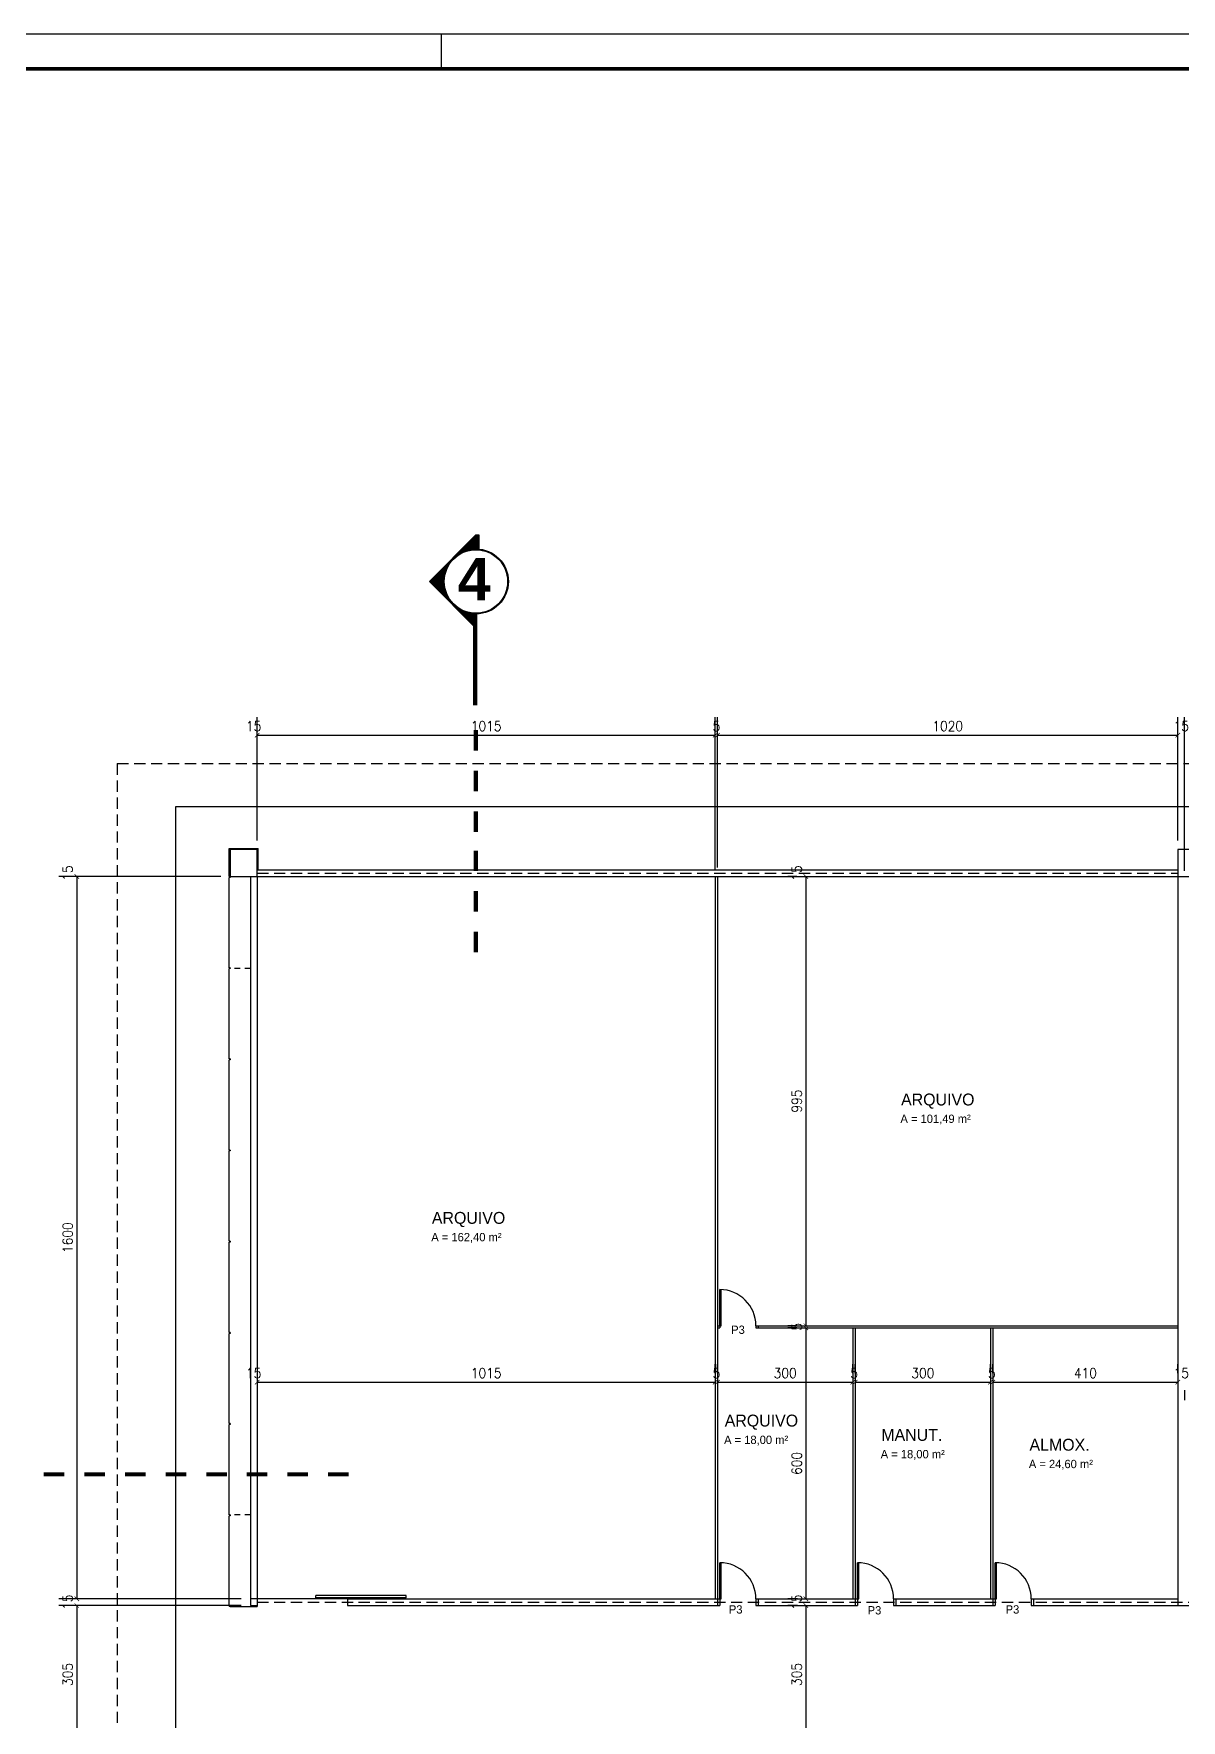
# Model space of a CAD drawing. Extents: x -81 to 244, y 231 to 317.
# Drawn here: x -5.94 to 19.48, y 279.68 to 317.04 of the extents above; entities that cross this region are included whole.
import ezdxf
from ezdxf.enums import TextEntityAlignment as Align

# ---------------------------------------------------------------- set-up
doc = ezdxf.new("R2010")
doc.units = 0
doc.header["$MEASUREMENT"] = 0
doc.header["$PDMODE"] = 3
doc.linetypes.add('HIDDEN', pattern=[0.375, 0.25, -0.125])
doc.linetypes.add('HIDDEN2', pattern=[0.1875, 0.125, -0.0625])
doc.layers.get('0').update_dxf_attribs({"linetype": 'CONTINUOUS'})
doc.layers.get('DEFPOINTS').update_dxf_attribs({"linetype": 'CONTINUOUS'})
for name, color, linetype in [('ADI', 9, 'CONTINUOUS'), ('CAR', 5, 'CONTINUOUS'), ('CORTE01', 2, 'CONTINUOUS'), ('CORTE03', 41, 'CONTINUOUS'), ('DIM', 1, 'CONTINUOUS'), ('ESQ', 10, 'CONTINUOUS'), ('EST', 6, 'CONTINUOUS'), ('NOT', 3, 'CONTINUOUS'), ('PAR', 4, 'CONTINUOUS'), ('PBX', 7, 'CONTINUOUS'), ('PISO2', 8, 'CONTINUOUS'), ('TEXTO01', 3, 'CONTINUOUS'), ('VIDRO', 250, 'CONTINUOUS')]:
    doc.layers.add(name, color=color, linetype=linetype)
doc.styles.add('ARQ', font='romans', dxfattribs={"width": 0.9})
doc.styles.add('SANSSERIFBOLD', font='sasb____.pfb')
doc.styles.add('STYLUS', font='stylu.ttf')
doc.dimstyles.get("Standard").update_dxf_attribs({"dimtxt": 0.5, "dimasz": 0.18, "dimexe": 0.18, "dimexo": 0.0625, "dimgap": 0.09, "dimtad": 0, "dimtoh": 1, "dimzin": 0, "dimdsep": 46, "dimtxsty": 'ARQ', "dimcen": 0.09, "dimadec": 0, "dimazin": 0, "dimtfac": 1, "dimtofl": 0, "dimtmove": 2, "dimatfit": 3, "dimfxl": 0, "dimtolj": 1, "dimarcsym": 0})

# ---------------------------------------------------------------- blocks, each defined once
blk = doc.blocks.new('_ARCHTICK')
at = {"color": 0, "linetype": 'ByBlock', "const_width": 0.15}
blk.add_lwpolyline([(-0.5, -0.5), (0.5, 0.5)], dxfattribs=at)
blk = doc.blocks.new('*D318')
at = {"layer": 'DEFPOINTS', "color": 0}
for p in [(19.405, 301.5), (19.405, 298.97), (9.205, 298.37)]:
    blk.add_point(p, dxfattribs=at)
at = {"layer": 'DIM', "color": 1, "lineweight": -2}
for p, q in [((19.405, 299.17), (19.405, 301.9)), ((9.205, 301.5), (19.405, 301.5))]:
    blk.add_line(p, q, dxfattribs=at)
at = {"layer": 'DIM', "color": 1, "lineweight": -2, "xscale": 0.1, "yscale": 0.1, "zscale": 0.1, "rotation": 180}
blk.add_blockref('_ARCHTICK', (9.205, 301.5), dxfattribs=at)
at = {"layer": 'DIM', "color": 1, "lineweight": -2, "xscale": 0.1, "yscale": 0.1, "zscale": 0.1}
blk.add_blockref('_ARCHTICK', (19.405, 301.5), dxfattribs=at)
at = {"layer": 'DIM', "color": 2, "insert": (14.305, 301.701), "char_height": 0.22, "attachment_point": 5, "style": 'ARQ'}
blk.add_mtext('\\A1;1020', dxfattribs=at)
blk = doc.blocks.new('*D319')
at = {"layer": 'DEFPOINTS', "color": 0}
for p in [(19.555, 301.5), (19.405, 298.97), (19.555, 298.296)]:
    blk.add_point(p, dxfattribs=at)
at = {"layer": 'DIM', "color": 1, "lineweight": -2}
blk.add_line((19.555, 298.496), (19.555, 301.9), dxfattribs=at)
at = {"layer": 'DIM', "color": 2, "insert": (19.48, 301.701), "char_height": 0.22, "attachment_point": 5, "style": 'ARQ'}
blk.add_mtext('\\A1;15', dxfattribs=at)
blk = doc.blocks.new('*D324')
at = {"layer": 'DEFPOINTS', "color": 0}
for p in [(-0.995, 298.52), (-4.991, 298.37), (-1.595, 298.37)]:
    blk.add_point(p, dxfattribs=at)
at = {"layer": 'DIM', "color": 1, "lineweight": -2}
blk.add_line((-1.795, 298.37), (-5.391, 298.37), dxfattribs=at)
at = {"layer": 'DIM', "color": 2, "insert": (-5.192, 298.445), "char_height": 0.22, "attachment_point": 5, "rotation": 90, "style": 'ARQ'}
blk.add_mtext('\\A1;15', dxfattribs=at)
blk = doc.blocks.new('*D325')
at = {"layer": 'DEFPOINTS', "color": 0}
for p in [(-1.595, 298.37), (-4.991, 282.37), (-1.145, 282.37)]:
    blk.add_point(p, dxfattribs=at)
at = {"layer": 'DIM', "color": 1, "lineweight": -2}
for p, q in [((-4.991, 298.37), (-4.991, 282.37)), ((-1.345, 282.37), (-5.391, 282.37))]:
    blk.add_line(p, q, dxfattribs=at)
at = {"layer": 'DIM', "color": 1, "lineweight": -2, "xscale": 0.1, "yscale": 0.1, "zscale": 0.1}
for p, rotation in [((-4.991, 298.37), 90), ((-4.991, 282.37), 270)]:
    blk.add_blockref('_ARCHTICK', p, dxfattribs=dict(at, rotation=rotation))
at = {"layer": 'DIM', "color": 2, "insert": (-5.192, 290.37), "char_height": 0.22, "attachment_point": 5, "rotation": 90, "style": 'ARQ'}
blk.add_mtext('\\A1;1600', dxfattribs=at)
blk = doc.blocks.new('*D326')
at = {"layer": 'DEFPOINTS', "color": 0}
for p in [(-4.991, 282.22), (-1.145, 282.37), (-1.145, 282.22)]:
    blk.add_point(p, dxfattribs=at)
at = {"layer": 'DIM', "color": 1, "lineweight": -2}
blk.add_line((-1.345, 282.22), (-5.391, 282.22), dxfattribs=at)
at = {"layer": 'DIM', "color": 2, "insert": (-5.192, 282.295), "char_height": 0.22, "attachment_point": 5, "rotation": 90, "style": 'ARQ'}
blk.add_mtext('\\A1;15', dxfattribs=at)
blk = doc.blocks.new('*D327')
at = {"layer": 'DEFPOINTS', "color": 0}
for p in [(-1.145, 282.22), (-4.991, 279.17), (-1.145, 279.17)]:
    blk.add_point(p, dxfattribs=at)
at = {"layer": 'DIM', "color": 1, "lineweight": -2}
for p, q in [((-4.991, 282.22), (-4.991, 279.17)), ((-1.345, 279.17), (-5.391, 279.17))]:
    blk.add_line(p, q, dxfattribs=at)
at = {"layer": 'DIM', "color": 1, "lineweight": -2, "xscale": 0.1, "yscale": 0.1, "zscale": 0.1}
for p, rotation in [((-4.991, 282.22), 90), ((-4.991, 279.17), 270)]:
    blk.add_blockref('_ARCHTICK', p, dxfattribs=dict(at, rotation=rotation))
at = {"layer": 'DIM', "color": 2, "insert": (-5.192, 280.695), "char_height": 0.22, "attachment_point": 5, "rotation": 90, "style": 'ARQ'}
blk.add_mtext('\\A1;305', dxfattribs=at)
blk = doc.blocks.new('*D1157')
at = {"layer": 'DEFPOINTS', "color": 0}
for p in [(-0.995, 301.5), (-0.995, 298.97), (-1.145, 298.37)]:
    blk.add_point(p, dxfattribs=at)
at = {"layer": 'DIM', "color": 1, "lineweight": -2}
blk.add_line((-0.995, 299.17), (-0.995, 301.9), dxfattribs=at)
at = {"layer": 'DIM', "color": 2, "insert": (-1.07, 301.701), "char_height": 0.22, "attachment_point": 5, "style": 'ARQ'}
blk.add_mtext('\\A1;15', dxfattribs=at)
blk = doc.blocks.new('*D1158')
at = {"layer": 'DEFPOINTS', "color": 0}
for p in [(9.155, 301.5), (-0.995, 298.97), (9.155, 298.332)]:
    blk.add_point(p, dxfattribs=at)
at = {"layer": 'DIM', "color": 1, "lineweight": -2}
for p, q in [((9.155, 298.532), (9.155, 301.9)), ((-0.995, 301.5), (9.155, 301.5))]:
    blk.add_line(p, q, dxfattribs=at)
at = {"layer": 'DIM', "color": 1, "lineweight": -2, "xscale": 0.1, "yscale": 0.1, "zscale": 0.1, "rotation": 180}
blk.add_blockref('_ARCHTICK', (-0.995, 301.5), dxfattribs=at)
at = {"layer": 'DIM', "color": 1, "lineweight": -2, "xscale": 0.1, "yscale": 0.1, "zscale": 0.1}
blk.add_blockref('_ARCHTICK', (9.155, 301.5), dxfattribs=at)
at = {"layer": 'DIM', "color": 2, "insert": (4.08, 301.701), "char_height": 0.22, "attachment_point": 5, "style": 'ARQ'}
blk.add_mtext('\\A1;1015', dxfattribs=at)
blk = doc.blocks.new('*D1159')
at = {"layer": 'DEFPOINTS', "color": 0}
for p in [(9.205, 301.5), (9.155, 298.332), (9.205, 298.37)]:
    blk.add_point(p, dxfattribs=at)
at = {"layer": 'DIM', "color": 1, "lineweight": -2}
blk.add_line((9.205, 298.57), (9.205, 301.9), dxfattribs=at)
at = {"layer": 'DIM', "color": 2, "insert": (9.18, 301.701), "char_height": 0.22, "attachment_point": 5, "style": 'ARQ'}
blk.add_mtext('\\A1;5', dxfattribs=at)
blk = doc.blocks.new('*D1160')
at = {"layer": 'DEFPOINTS', "color": 0}
for p in [(11.162, 298.52), (11.162, 298.37), (11.162, 298.37)]:
    blk.add_point(p, dxfattribs=at)
at = {"layer": 'DIM', "color": 1, "lineweight": -2}
blk.add_line((10.962, 298.37), (10.762, 298.37), dxfattribs=at)
at = {"layer": 'DIM', "color": 2, "insert": (10.961, 298.445), "char_height": 0.22, "attachment_point": 5, "rotation": 90, "style": 'ARQ'}
blk.add_mtext('\\A1;15', dxfattribs=at)
blk = doc.blocks.new('*D1161')
at = {"layer": 'DEFPOINTS', "color": 0}
for p in [(11.162, 298.37), (11.162, 288.42), (11.162, 288.42)]:
    blk.add_point(p, dxfattribs=at)
at = {"layer": 'DIM', "color": 1, "lineweight": -2}
for p, q in [((11.162, 298.37), (11.162, 288.42)), ((10.962, 288.42), (10.762, 288.42))]:
    blk.add_line(p, q, dxfattribs=at)
at = {"layer": 'DIM', "color": 1, "lineweight": -2, "xscale": 0.1, "yscale": 0.1, "zscale": 0.1}
for p, rotation in [((11.162, 298.37), 90), ((11.162, 288.42), 270)]:
    blk.add_blockref('_ARCHTICK', p, dxfattribs=dict(at, rotation=rotation))
at = {"layer": 'DIM', "color": 2, "insert": (10.961, 293.395), "char_height": 0.22, "attachment_point": 5, "rotation": 90, "style": 'ARQ'}
blk.add_mtext('\\A1;995', dxfattribs=at)
blk = doc.blocks.new('*D1162')
at = {"layer": 'DEFPOINTS', "color": 0}
for p in [(11.162, 288.42), (11.162, 288.37), (11.162, 288.37)]:
    blk.add_point(p, dxfattribs=at)
at = {"layer": 'DIM', "color": 1, "lineweight": -2}
blk.add_line((10.962, 288.37), (10.762, 288.37), dxfattribs=at)
at = {"layer": 'DIM', "color": 2, "insert": (10.961, 288.395), "char_height": 0.22, "attachment_point": 5, "rotation": 90, "style": 'ARQ'}
blk.add_mtext('\\A1;5', dxfattribs=at)
blk = doc.blocks.new('*D1163')
at = {"layer": 'DEFPOINTS', "color": 0}
for p in [(11.162, 288.37), (11.162, 282.37), (11.18, 282.37)]:
    blk.add_point(p, dxfattribs=at)
at = {"layer": 'DIM', "color": 1, "lineweight": -2}
for p, q in [((11.162, 288.37), (11.162, 282.37)), ((10.98, 282.37), (10.762, 282.37))]:
    blk.add_line(p, q, dxfattribs=at)
at = {"layer": 'DIM', "color": 1, "lineweight": -2, "xscale": 0.1, "yscale": 0.1, "zscale": 0.1}
for p, rotation in [((11.162, 288.37), 90), ((11.162, 282.37), 270)]:
    blk.add_blockref('_ARCHTICK', p, dxfattribs=dict(at, rotation=rotation))
at = {"layer": 'DIM', "color": 2, "insert": (10.961, 285.37), "char_height": 0.22, "attachment_point": 5, "rotation": 90, "style": 'ARQ'}
blk.add_mtext('\\A1;600', dxfattribs=at)
blk = doc.blocks.new('*D1164')
at = {"layer": 'DEFPOINTS', "color": 0}
for p in [(11.162, 282.22), (11.18, 282.37), (11.18, 282.22)]:
    blk.add_point(p, dxfattribs=at)
at = {"layer": 'DIM', "color": 1, "lineweight": -2}
blk.add_line((10.98, 282.22), (10.762, 282.22), dxfattribs=at)
at = {"layer": 'DIM', "color": 2, "insert": (10.961, 282.295), "char_height": 0.22, "attachment_point": 5, "rotation": 90, "style": 'ARQ'}
blk.add_mtext('\\A1;15', dxfattribs=at)
blk = doc.blocks.new('*D1165')
at = {"layer": 'DEFPOINTS', "color": 0}
for p in [(11.18, 282.22), (11.162, 279.17), (11.197, 279.17)]:
    blk.add_point(p, dxfattribs=at)
at = {"layer": 'DIM', "color": 1, "lineweight": -2}
for p, q in [((11.162, 282.22), (11.162, 279.17)), ((10.997, 279.17), (10.762, 279.17))]:
    blk.add_line(p, q, dxfattribs=at)
at = {"layer": 'DIM', "color": 1, "lineweight": -2, "xscale": 0.1, "yscale": 0.1, "zscale": 0.1}
for p, rotation in [((11.162, 282.22), 90), ((11.162, 279.17), 270)]:
    blk.add_blockref('_ARCHTICK', p, dxfattribs=dict(at, rotation=rotation))
at = {"layer": 'DIM', "color": 2, "insert": (10.961, 280.695), "char_height": 0.22, "attachment_point": 5, "rotation": 90, "style": 'ARQ'}
blk.add_mtext('\\A1;305', dxfattribs=at)
blk = doc.blocks.new('*D1185')
at = {"layer": 'DEFPOINTS', "color": 0}
for p in [(-1.145, 287.325), (-0.995, 287.325), (-0.995, 287.169)]:
    blk.add_point(p, dxfattribs=at)
at = {"layer": 'DIM', "color": 1, "lineweight": -2}
blk.add_line((-0.995, 287.125), (-0.995, 286.769), dxfattribs=at)
at = {"layer": 'DIM', "color": 2, "insert": (-1.07, 287.37), "char_height": 0.22, "attachment_point": 5, "style": 'ARQ'}
blk.add_mtext('\\A1;15', dxfattribs=at)
blk = doc.blocks.new('*D1186')
at = {"layer": 'DEFPOINTS', "color": 0}
for p in [(-0.995, 287.325), (9.155, 287.169), (9.155, 287.169)]:
    blk.add_point(p, dxfattribs=at)
at = {"layer": 'DIM', "color": 1, "lineweight": -2}
for p, q in [((9.155, 287.369), (9.155, 287.569)), ((-0.995, 287.169), (9.155, 287.169))]:
    blk.add_line(p, q, dxfattribs=at)
at = {"layer": 'DIM', "color": 1, "lineweight": -2, "xscale": 0.1, "yscale": 0.1, "zscale": 0.1, "rotation": 180}
blk.add_blockref('_ARCHTICK', (-0.995, 287.169), dxfattribs=at)
at = {"layer": 'DIM', "color": 1, "lineweight": -2, "xscale": 0.1, "yscale": 0.1, "zscale": 0.1}
blk.add_blockref('_ARCHTICK', (9.155, 287.169), dxfattribs=at)
at = {"layer": 'DIM', "color": 2, "insert": (4.08, 287.37), "char_height": 0.22, "attachment_point": 5, "style": 'ARQ'}
blk.add_mtext('\\A1;1015', dxfattribs=at)
blk = doc.blocks.new('*D1187')
at = {"layer": 'DEFPOINTS', "color": 0}
for p in [(9.155, 287.169), (9.205, 287.169), (9.205, 287.169)]:
    blk.add_point(p, dxfattribs=at)
at = {"layer": 'DIM', "color": 1, "lineweight": -2}
blk.add_line((9.205, 287.369), (9.205, 287.569), dxfattribs=at)
at = {"layer": 'DIM', "color": 2, "insert": (9.18, 287.37), "char_height": 0.22, "attachment_point": 5, "style": 'ARQ'}
blk.add_mtext('\\A1;5', dxfattribs=at)
blk = doc.blocks.new('*D1188')
at = {"layer": 'DEFPOINTS', "color": 0}
for p in [(9.205, 287.169), (12.205, 287.169), (12.205, 287.169)]:
    blk.add_point(p, dxfattribs=at)
at = {"layer": 'DIM', "color": 1, "lineweight": -2}
for p, q in [((12.205, 287.369), (12.205, 287.569)), ((9.205, 287.169), (12.205, 287.169))]:
    blk.add_line(p, q, dxfattribs=at)
at = {"layer": 'DIM', "color": 1, "lineweight": -2, "xscale": 0.1, "yscale": 0.1, "zscale": 0.1, "rotation": 180}
blk.add_blockref('_ARCHTICK', (9.205, 287.169), dxfattribs=at)
at = {"layer": 'DIM', "color": 1, "lineweight": -2, "xscale": 0.1, "yscale": 0.1, "zscale": 0.1}
blk.add_blockref('_ARCHTICK', (12.205, 287.169), dxfattribs=at)
at = {"layer": 'DIM', "color": 2, "insert": (10.705, 287.37), "char_height": 0.22, "attachment_point": 5, "style": 'ARQ'}
blk.add_mtext('\\A1;300', dxfattribs=at)
blk = doc.blocks.new('*D1189')
at = {"layer": 'DEFPOINTS', "color": 0}
for p in [(12.205, 287.169), (12.255, 287.169), (12.255, 287.169)]:
    blk.add_point(p, dxfattribs=at)
at = {"layer": 'DIM', "color": 1, "lineweight": -2}
blk.add_line((12.255, 287.369), (12.255, 287.569), dxfattribs=at)
at = {"layer": 'DIM', "color": 2, "insert": (12.23, 287.37), "char_height": 0.22, "attachment_point": 5, "style": 'ARQ'}
blk.add_mtext('\\A1;5', dxfattribs=at)
blk = doc.blocks.new('*D1190')
at = {"layer": 'DEFPOINTS', "color": 0}
for p in [(12.255, 287.169), (15.255, 287.169), (15.255, 287.169)]:
    blk.add_point(p, dxfattribs=at)
at = {"layer": 'DIM', "color": 1, "lineweight": -2}
for p, q in [((15.255, 287.369), (15.255, 287.569)), ((12.255, 287.169), (15.255, 287.169))]:
    blk.add_line(p, q, dxfattribs=at)
at = {"layer": 'DIM', "color": 1, "lineweight": -2, "xscale": 0.1, "yscale": 0.1, "zscale": 0.1, "rotation": 180}
blk.add_blockref('_ARCHTICK', (12.255, 287.169), dxfattribs=at)
at = {"layer": 'DIM', "color": 1, "lineweight": -2, "xscale": 0.1, "yscale": 0.1, "zscale": 0.1}
blk.add_blockref('_ARCHTICK', (15.255, 287.169), dxfattribs=at)
at = {"layer": 'DIM', "color": 2, "insert": (13.755, 287.37), "char_height": 0.22, "attachment_point": 5, "style": 'ARQ'}
blk.add_mtext('\\A1;300', dxfattribs=at)
blk = doc.blocks.new('*D1191')
at = {"layer": 'DEFPOINTS', "color": 0}
for p in [(15.255, 287.169), (15.305, 287.169), (15.305, 287.169)]:
    blk.add_point(p, dxfattribs=at)
at = {"layer": 'DIM', "color": 1, "lineweight": -2}
blk.add_line((15.305, 287.369), (15.305, 287.569), dxfattribs=at)
at = {"layer": 'DIM', "color": 2, "insert": (15.28, 287.37), "char_height": 0.22, "attachment_point": 5, "style": 'ARQ'}
blk.add_mtext('\\A1;5', dxfattribs=at)
blk = doc.blocks.new('*D1192')
at = {"layer": 'DEFPOINTS', "color": 0}
for p in [(15.305, 287.169), (19.405, 287.169), (19.405, 287.169)]:
    blk.add_point(p, dxfattribs=at)
at = {"layer": 'DIM', "color": 1, "lineweight": -2}
for p, q in [((19.405, 287.369), (19.405, 287.569)), ((15.305, 287.169), (19.405, 287.169))]:
    blk.add_line(p, q, dxfattribs=at)
at = {"layer": 'DIM', "color": 1, "lineweight": -2, "xscale": 0.1, "yscale": 0.1, "zscale": 0.1, "rotation": 180}
blk.add_blockref('_ARCHTICK', (15.305, 287.169), dxfattribs=at)
at = {"layer": 'DIM', "color": 1, "lineweight": -2, "xscale": 0.1, "yscale": 0.1, "zscale": 0.1}
blk.add_blockref('_ARCHTICK', (19.405, 287.169), dxfattribs=at)
at = {"layer": 'DIM', "color": 2, "insert": (17.355, 287.37), "char_height": 0.22, "attachment_point": 5, "style": 'ARQ'}
blk.add_mtext('\\A1;410', dxfattribs=at)
blk = doc.blocks.new('*D1193')
at = {"layer": 'DEFPOINTS', "color": 0}
for p in [(19.405, 287.169), (19.555, 287.194), (19.555, 287.169)]:
    blk.add_point(p, dxfattribs=at)
at = {"layer": 'DIM', "color": 1, "lineweight": -2}
blk.add_line((19.555, 286.994), (19.555, 286.769), dxfattribs=at)
at = {"layer": 'DIM', "color": 2, "insert": (19.48, 287.37), "char_height": 0.22, "attachment_point": 5, "style": 'ARQ'}
blk.add_mtext('\\A1;15', dxfattribs=at)

msp = doc.modelspace()

# ---------------------------------------------------------------- linework, layer by layer
at = {"layer": 'ADI', "color": 5}
msp.add_line((-30.735, 317.038), (88.724, 317.038), dxfattribs=at)
at = {"layer": 'CAR', "color": 2}
msp.add_line((3.092, 316.259), (3.092, 317.038), dxfattribs=at)
at = {"layer": 'CORTE01'}
for p, q in [((3.854, 305.936), (2.823, 304.905)), ((3.854, 305.923), (2.835, 304.905)), ((3.53, 305.599), (3.53, 305.548)), ((3.539, 305.608), (3.539, 305.552)), ((3.548, 305.617), (3.548, 305.557)), ((3.557, 305.626), (3.557, 305.561)), ((3.566, 305.635), (3.566, 305.565)), ((3.575, 305.644), (3.575, 305.569)), ((3.584, 305.653), (3.584, 305.572)), ((3.593, 305.662), (3.593, 305.576)), ((3.602, 305.671), (3.602, 305.579)), ((3.611, 305.68), (3.611, 305.583)), ((3.62, 305.689), (3.62, 305.586)), ((3.629, 305.698), (3.629, 305.589)), ((3.638, 305.707), (3.638, 305.592)), ((3.647, 305.716), (3.647, 305.594)), ((3.656, 305.725), (3.656, 305.597)), ((3.665, 305.734), (3.665, 305.599)), ((3.674, 305.743), (3.674, 305.602)), ((3.683, 305.752), (3.683, 305.604)), ((3.692, 305.761), (3.692, 305.606)), ((3.701, 305.77), (3.701, 305.608)), ((3.71, 305.779), (3.71, 305.61)), ((3.719, 305.788), (3.719, 305.612)), ((3.728, 305.797), (3.728, 305.614)), ((3.737, 305.806), (3.737, 305.615)), ((3.746, 305.815), (3.746, 305.617)), ((3.755, 305.824), (3.755, 305.618)), ((3.764, 305.833), (3.764, 305.619)), ((3.773, 305.842), (3.773, 305.62)), ((3.782, 305.851), (3.782, 305.621)), ((3.791, 305.86), (3.791, 305.622)), ((3.8, 305.869), (3.8, 305.623)), ((3.809, 305.878), (3.809, 305.623)), ((3.818, 305.887), (3.818, 305.624)), ((3.827, 305.896), (3.827, 305.624)), ((3.836, 305.905), (3.836, 305.624)), ((3.845, 305.914), (3.845, 305.625)), ((3.854, 305.936), (3.854, 305.607)), ((3.863, 305.936), (3.863, 305.607)), ((3.872, 305.936), (3.872, 305.606)), ((3.881, 305.936), (3.881, 305.606)), ((3.89, 305.936), (3.89, 305.606)), ((3.899, 305.936), (3.899, 305.605)), ((3.908, 305.936), (3.908, 305.605)), ((3.917, 305.936), (3.917, 305.604)), ((3.152, 305.221), (3.152, 305.065)), ((3.161, 305.23), (3.161, 305.1)), ((3.17, 305.239), (3.17, 305.13)), ((3.179, 305.248), (3.179, 305.155)), ((3.188, 305.257), (3.188, 305.178)), ((3.197, 305.266), (3.197, 305.199)), ((3.206, 305.275), (3.206, 305.219)), ((3.215, 305.284), (3.215, 305.237)), ((3.224, 305.293), (3.224, 305.253)), ((3.233, 305.302), (3.233, 305.269)), ((3.242, 305.311), (3.242, 305.284)), ((3.251, 305.32), (3.251, 305.298)), ((3.26, 305.329), (3.26, 305.312)), ((3.269, 305.338), (3.269, 305.325)), ((3.278, 305.347), (3.278, 305.337)), ((3.287, 305.356), (3.287, 305.349)), ((3.296, 305.365), (3.296, 305.36)), ((3.305, 305.374), (3.305, 305.371)), ((3.314, 305.383), (3.314, 305.381)), ((3.323, 305.392), (3.323, 305.391)), ((3.332, 305.401), (3.332, 305.401)), ((3.341, 305.41), (3.341, 305.41)), ((3.35, 305.419), (3.35, 305.419)), ((3.359, 305.428), (3.359, 305.428)), ((3.368, 305.437), (3.368, 305.436)), ((3.377, 305.446), (3.377, 305.444)), ((3.386, 305.455), (3.386, 305.452)), ((3.395, 305.464), (3.395, 305.46)), ((3.404, 305.473), (3.404, 305.467)), ((3.413, 305.482), (3.413, 305.474)), ((3.422, 305.491), (3.422, 305.481)), ((3.431, 305.5), (3.431, 305.487)), ((3.44, 305.509), (3.44, 305.494)), ((3.449, 305.518), (3.449, 305.5)), ((3.458, 305.527), (3.458, 305.506)), ((3.467, 305.536), (3.467, 305.512)), ((3.476, 305.545), (3.476, 305.518)), ((3.485, 305.554), (3.485, 305.523)), ((3.494, 305.563), (3.494, 305.528)), ((3.503, 305.572), (3.503, 305.533)), ((3.512, 305.581), (3.512, 305.538)), ((3.521, 305.59), (3.521, 305.543)), ((3.853, 303.874), (2.823, 304.905)), ((3.853, 303.886), (2.835, 304.905)), ((2.836, 304.906), (2.836, 304.904)), ((2.845, 304.915), (2.845, 304.895)), ((2.854, 304.924), (2.854, 304.886)), ((2.863, 304.933), (2.863, 304.877)), ((2.872, 304.942), (2.872, 304.868)), ((2.881, 304.951), (2.881, 304.859)), ((2.89, 304.96), (2.89, 304.85)), ((2.899, 304.969), (2.899, 304.841)), ((2.908, 304.978), (2.908, 304.832)), ((2.917, 304.987), (2.917, 304.823)), ((2.926, 304.996), (2.926, 304.814)), ((2.935, 305.005), (2.935, 304.805)), ((2.944, 305.014), (2.944, 304.796)), ((2.953, 305.023), (2.953, 304.787)), ((2.962, 305.032), (2.962, 304.778)), ((2.972, 305.041), (2.971, 304.769)), ((2.981, 305.05), (2.98, 304.76)), ((2.99, 305.059), (2.989, 304.751)), ((2.999, 305.068), (2.998, 304.742)), ((3.008, 305.077), (3.007, 304.733)), ((3.017, 305.086), (3.016, 304.724)), ((3.026, 305.095), (3.025, 304.715)), ((3.035, 305.104), (3.034, 304.706)), ((3.044, 305.113), (3.043, 304.697)), ((3.053, 305.122), (3.052, 304.688)), ((3.062, 305.131), (3.061, 304.679)), ((3.071, 305.14), (3.07, 304.67)), ((3.08, 305.149), (3.079, 304.661)), ((3.089, 305.158), (3.088, 304.652)), ((3.098, 305.167), (3.097, 304.643)), ((3.107, 305.176), (3.106, 304.634)), ((3.116, 305.185), (3.115, 304.625)), ((3.125, 305.194), (3.124, 304.616)), ((3.134, 305.203), (3.133, 304.607)), ((3.143, 305.212), (3.142, 305.018)), ((3.142, 304.791), (3.142, 304.598)), ((3.151, 304.745), (3.151, 304.589)), ((3.16, 304.71), (3.16, 304.58)), ((3.169, 304.68), (3.169, 304.571)), ((3.178, 304.654), (3.178, 304.562)), ((3.187, 304.631), (3.187, 304.553)), ((3.196, 304.61), (3.196, 304.544)), ((3.205, 304.591), (3.205, 304.535)), ((3.214, 304.573), (3.214, 304.526)), ((3.223, 304.556), (3.223, 304.517)), ((3.232, 304.541), (3.232, 304.508)), ((3.241, 304.526), (3.241, 304.499)), ((3.25, 304.511), (3.25, 304.49)), ((3.259, 304.498), (3.259, 304.481)), ((3.268, 304.485), (3.268, 304.472)), ((3.277, 304.473), (3.277, 304.463)), ((3.286, 304.461), (3.286, 304.454)), ((3.295, 304.45), (3.295, 304.445)), ((3.304, 304.439), (3.304, 304.436)), ((3.313, 304.429), (3.313, 304.427)), ((3.322, 304.419), (3.322, 304.418)), ((3.331, 304.409), (3.331, 304.409)), ((3.34, 304.4), (3.34, 304.4)), ((3.349, 304.391), (3.349, 304.391)), ((3.358, 304.382), (3.358, 304.382)), ((3.367, 304.374), (3.367, 304.373)), ((3.376, 304.365), (3.376, 304.364)), ((3.385, 304.358), (3.385, 304.355)), ((3.394, 304.35), (3.394, 304.346)), ((3.403, 304.343), (3.403, 304.337)), ((3.412, 304.336), (3.412, 304.328)), ((3.421, 304.329), (3.421, 304.319)), ((3.43, 304.322), (3.43, 304.31)), ((3.439, 304.316), (3.439, 304.301)), ((3.448, 304.31), (3.448, 304.292)), ((3.457, 304.303), (3.457, 304.283)), ((3.466, 304.298), (3.466, 304.274)), ((3.475, 304.292), (3.475, 304.265)), ((3.484, 304.287), (3.484, 304.256)), ((3.493, 304.281), (3.493, 304.247)), ((3.502, 304.276), (3.502, 304.238)), ((3.511, 304.271), (3.511, 304.229)), ((3.52, 304.266), (3.52, 304.22)), ((3.529, 304.262), (3.529, 304.211)), ((3.538, 304.257), (3.538, 304.202)), ((3.547, 304.253), (3.547, 304.193)), ((3.556, 304.249), (3.556, 304.184)), ((3.565, 304.245), (3.565, 304.175)), ((3.574, 304.241), (3.574, 304.166)), ((3.583, 304.237), (3.583, 304.157)), ((3.592, 304.234), (3.592, 304.148)), ((3.601, 304.23), (3.601, 304.139)), ((3.61, 304.227), (3.61, 304.13)), ((3.619, 304.224), (3.619, 304.121)), ((3.628, 304.221), (3.628, 304.112)), ((3.637, 304.218), (3.637, 304.103)), ((3.646, 304.215), (3.646, 304.094)), ((3.655, 304.213), (3.655, 304.085)), ((3.664, 304.21), (3.664, 304.076)), ((3.673, 304.208), (3.673, 304.067)), ((3.682, 304.205), (3.682, 304.057)), ((3.691, 304.203), (3.691, 304.048)), ((3.7, 304.201), (3.7, 304.039)), ((3.709, 304.199), (3.709, 304.03)), ((3.718, 304.197), (3.718, 304.021)), ((3.727, 304.196), (3.727, 304.012)), ((3.736, 304.194), (3.736, 304.003)), ((3.745, 304.193), (3.745, 303.994)), ((3.754, 304.192), (3.754, 303.985)), ((3.763, 304.19), (3.763, 303.976)), ((3.772, 304.189), (3.772, 303.967)), ((3.781, 304.188), (3.781, 303.958)), ((3.79, 304.187), (3.79, 303.949)), ((3.799, 304.203), (3.8, 302.164)), ((3.799, 304.187), (3.799, 303.94)), ((3.808, 304.203), (3.809, 302.164)), ((3.808, 304.186), (3.808, 303.931)), ((3.817, 304.203), (3.818, 302.164)), ((3.817, 304.186), (3.817, 303.922)), ((3.826, 304.203), (3.827, 302.164)), ((3.826, 304.185), (3.826, 303.913)), ((3.835, 304.204), (3.836, 302.164)), ((3.835, 304.185), (3.835, 303.904)), ((3.844, 304.204), (3.845, 302.164)), ((3.844, 304.185), (3.844, 303.895)), ((3.853, 304.205), (3.854, 302.164)), ((3.853, 304.185), (3.853, 303.874)), ((3.862, 304.206), (3.863, 302.164)), ((3.825, 301.158), (3.825, 301.608)), ((3.834, 301.158), (3.834, 301.608)), ((3.843, 301.158), (3.843, 301.608)), ((3.852, 301.158), (3.852, 301.608)), ((3.861, 301.158), (3.861, 301.608)), ((3.87, 301.158), (3.87, 301.608)), ((3.879, 301.158), (3.879, 301.608)), ((3.888, 301.158), (3.888, 301.608)), ((3.825, 300.258), (3.825, 300.708)), ((3.834, 300.258), (3.834, 300.708)), ((3.843, 300.258), (3.843, 300.708)), ((3.852, 300.258), (3.852, 300.708)), ((3.861, 300.258), (3.861, 300.708)), ((3.87, 300.258), (3.87, 300.708)), ((3.879, 300.258), (3.879, 300.708)), ((3.888, 300.258), (3.888, 300.708)), ((3.824, 299.358), (3.825, 299.808)), ((3.833, 299.358), (3.834, 299.808)), ((3.842, 299.358), (3.843, 299.808)), ((3.851, 299.358), (3.852, 299.808)), ((3.86, 299.358), (3.861, 299.808)), ((3.869, 299.358), (3.87, 299.808)), ((3.878, 299.358), (3.879, 299.808)), ((3.887, 299.358), (3.888, 299.808)), ((3.825, 298.492), (3.825, 298.942)), ((3.834, 298.492), (3.834, 298.942)), ((3.843, 298.492), (3.843, 298.942)), ((3.852, 298.492), (3.852, 298.942)), ((3.861, 298.492), (3.861, 298.942)), ((3.87, 298.492), (3.87, 298.942)), ((3.879, 298.492), (3.879, 298.942)), ((3.888, 298.492), (3.888, 298.942)), ((3.825, 297.592), (3.825, 298.042)), ((3.834, 297.592), (3.834, 298.042)), ((3.843, 297.592), (3.843, 298.042)), ((3.852, 297.592), (3.852, 298.042)), ((3.861, 297.592), (3.861, 298.042)), ((3.87, 297.592), (3.87, 298.042)), ((3.879, 297.592), (3.879, 298.042)), ((3.888, 297.592), (3.888, 298.042)), ((3.824, 296.692), (3.825, 297.142)), ((3.833, 296.692), (3.834, 297.142)), ((3.842, 296.692), (3.843, 297.142)), ((3.851, 296.692), (3.852, 297.142)), ((3.86, 296.692), (3.861, 297.142)), ((3.869, 296.692), (3.87, 297.142)), ((3.878, 296.692), (3.879, 297.142)), ((3.887, 296.692), (3.888, 297.142)), ((-5.719, 285.163), (-5.269, 285.163)), ((-5.719, 285.154), (-5.269, 285.154)), ((-5.719, 285.145), (-5.269, 285.145)), ((-5.719, 285.136), (-5.269, 285.136)), ((-5.719, 285.127), (-5.269, 285.127)), ((-5.719, 285.118), (-5.269, 285.118)), ((-5.719, 285.109), (-5.269, 285.109)), ((-5.719, 285.1), (-5.269, 285.1)), ((-4.819, 285.162), (-4.369, 285.162)), ((-4.819, 285.153), (-4.369, 285.153)), ((-4.819, 285.144), (-4.369, 285.144)), ((-4.819, 285.135), (-4.369, 285.135)), ((-4.819, 285.126), (-4.369, 285.126)), ((-4.819, 285.117), (-4.369, 285.117)), ((-4.819, 285.108), (-4.369, 285.108)), ((-4.819, 285.099), (-4.369, 285.099)), ((-3.919, 285.162), (-3.469, 285.162)), ((-3.919, 285.153), (-3.469, 285.153)), ((-3.919, 285.144), (-3.469, 285.144)), ((-3.919, 285.135), (-3.469, 285.135)), ((-3.919, 285.126), (-3.469, 285.126)), ((-3.919, 285.117), (-3.469, 285.117)), ((-3.919, 285.108), (-3.469, 285.108)), ((-3.919, 285.099), (-3.469, 285.099)), ((-3.019, 285.162), (-2.569, 285.162)), ((-3.019, 285.153), (-2.569, 285.153)), ((-3.019, 285.144), (-2.569, 285.144)), ((-3.019, 285.135), (-2.569, 285.135)), ((-3.019, 285.126), (-2.569, 285.126)), ((-3.019, 285.117), (-2.569, 285.117)), ((-3.019, 285.108), (-2.569, 285.108)), ((-3.019, 285.099), (-2.569, 285.099)), ((-2.119, 285.162), (-1.669, 285.161)), ((-2.119, 285.153), (-1.669, 285.152)), ((-2.119, 285.144), (-1.669, 285.143)), ((-2.119, 285.135), (-1.669, 285.134)), ((-2.119, 285.126), (-1.669, 285.125)), ((-2.119, 285.117), (-1.669, 285.116)), ((-2.119, 285.108), (-1.669, 285.107)), ((-2.119, 285.099), (-1.669, 285.098)), ((-1.219, 285.161), (-0.769, 285.161)), ((-1.219, 285.152), (-0.769, 285.152)), ((-1.219, 285.143), (-0.769, 285.143)), ((-1.219, 285.134), (-0.769, 285.134)), ((-1.219, 285.125), (-0.769, 285.125)), ((-1.219, 285.116), (-0.769, 285.116)), ((-1.219, 285.107), (-0.769, 285.107)), ((-1.219, 285.098), (-0.769, 285.098)), ((-0.319, 285.161), (0.131, 285.161)), ((-0.319, 285.152), (0.131, 285.152)), ((-0.319, 285.143), (0.131, 285.143)), ((-0.319, 285.134), (0.131, 285.134)), ((-0.319, 285.125), (0.131, 285.125)), ((-0.319, 285.116), (0.131, 285.116)), ((-0.319, 285.107), (0.131, 285.107)), ((-0.319, 285.098), (0.131, 285.098)), ((0.581, 285.161), (1.031, 285.161)), ((0.581, 285.152), (1.031, 285.152)), ((0.581, 285.143), (1.031, 285.143)), ((0.581, 285.134), (1.031, 285.134)), ((0.581, 285.125), (1.031, 285.125)), ((0.581, 285.116), (1.031, 285.116)), ((0.581, 285.107), (1.031, 285.107)), ((0.581, 285.098), (1.031, 285.098))]:
    msp.add_line(p, q, dxfattribs=at)
for radius in [0.72, 0.711, 0.702]:
    msp.add_circle((3.853, 304.905), radius, dxfattribs=at)
at = {"layer": 'CORTE03'}
msp.add_line((3.854, 305.936), (3.917, 305.936), dxfattribs=at)
at = {"layer": 'DIM'}
for p, q in [((-1.615, 298.99), (-0.975, 298.99)), ((-1.615, 298.37), (-1.615, 298.99)), ((-0.975, 298.52), (-0.975, 298.99)), ((-1.595, 298.37), (-1.615, 298.37)), ((-1.595, 298.35), (-1.615, 298.35)), ((-1.615, 296.35), (-1.615, 298.35)), ((-1.595, 298.37), (-1.595, 298.35)), ((-1.595, 296.35), (-1.615, 296.35)), ((-1.615, 294.33), (-1.615, 296.33)), ((-1.595, 296.33), (-1.615, 296.33)), ((-1.595, 296.35), (-1.595, 296.33)), ((-1.595, 294.33), (-1.615, 294.33)), ((-1.595, 294.31), (-1.615, 294.31)), ((-1.615, 292.31), (-1.615, 294.31)), ((-1.595, 294.33), (-1.595, 294.31)), ((-1.595, 292.31), (-1.615, 292.31)), ((-1.595, 292.29), (-1.615, 292.29)), ((-1.615, 290.29), (-1.615, 292.29)), ((-1.595, 292.31), (-1.595, 292.29)), ((-1.595, 290.29), (-1.615, 290.29)), ((-1.595, 290.29), (-1.595, 290.27)), ((-1.595, 290.27), (-1.615, 290.27)), ((-1.615, 288.27), (-1.615, 290.27)), ((-1.595, 288.27), (-1.615, 288.27)), ((-1.595, 288.25), (-1.615, 288.25)), ((-1.615, 286.25), (-1.615, 288.25)), ((-1.595, 288.27), (-1.595, 288.25)), ((-1.595, 286.25), (-1.615, 286.25)), ((-1.595, 286.23), (-1.615, 286.23)), ((-1.615, 284.23), (-1.615, 286.23)), ((-1.595, 286.25), (-1.595, 286.23)), ((-1.595, 284.23), (-1.615, 284.23)), ((-1.615, 282.21), (-1.615, 284.21)), ((-1.595, 284.21), (-1.615, 284.21)), ((-1.595, 284.23), (-1.595, 284.21)), ((-1.615, 282.21), (-1.595, 282.21)), ((-1.595, 282.21), (-1.595, 282.2)), ((-1.595, 282.2), (-0.995, 282.2)), ((1.005, 282.37), (-1.145, 282.37)), ((-0.995, 282.22), (-0.995, 282.2))]:
    msp.add_line(p, q, dxfattribs=at)
at = {"layer": 'DIM', "linetype": 'HIDDEN2'}
for p, q in [((-1.145, 296.33), (-1.595, 296.33)), ((-1.145, 284.23), (-1.595, 284.23))]:
    msp.add_line(p, q, dxfattribs=at)
at = {"layer": 'ESQ'}
for p, q in [((9.255, 288.42), (9.255, 289.22)), ((9.285, 288.42), (9.285, 289.22)), ((9.205, 288.42), (9.255, 288.42)), ((9.255, 288.42), (9.255, 288.37)), ((9.255, 288.42), (9.285, 288.42)), ((10.055, 288.42), (10.055, 288.37)), ((10.055, 288.42), (10.105, 288.42)), ((9.205, 288.37), (9.255, 288.37)), ((10.055, 288.37), (10.105, 288.37)), ((9.255, 282.37), (9.255, 283.17)), ((9.285, 282.37), (9.285, 283.17)), ((12.305, 282.37), (12.305, 283.17)), ((12.335, 282.37), (12.335, 283.17)), ((15.355, 282.37), (15.355, 283.17)), ((15.385, 282.37), (15.385, 283.17)), ((2.307, 282.44), (0.307, 282.44)), ((0.307, 282.39), (0.307, 282.44)), ((2.307, 282.39), (2.307, 282.44)), ((2.307, 282.39), (0.307, 282.39)), ((9.205, 282.37), (9.255, 282.37)), ((9.205, 282.22), (9.255, 282.22)), ((9.255, 282.37), (9.255, 282.22)), ((9.255, 282.37), (9.285, 282.37)), ((10.055, 282.37), (10.055, 282.22)), ((10.055, 282.37), (10.105, 282.37)), ((10.055, 282.22), (10.105, 282.22)), ((12.255, 282.37), (12.305, 282.37)), ((12.255, 282.22), (12.305, 282.22)), ((12.305, 282.37), (12.305, 282.22)), ((12.305, 282.37), (12.335, 282.37)), ((13.105, 282.37), (13.105, 282.22)), ((13.105, 282.37), (13.155, 282.37)), ((13.105, 282.22), (13.155, 282.22)), ((15.305, 282.37), (15.355, 282.37)), ((15.305, 282.22), (15.355, 282.22)), ((15.355, 282.37), (15.355, 282.22)), ((15.355, 282.37), (15.385, 282.37)), ((16.155, 282.37), (16.155, 282.22)), ((16.155, 282.37), (16.205, 282.37)), ((16.155, 282.22), (16.205, 282.22))]:
    msp.add_line(p, q, dxfattribs=at)
for centre in [(9.255, 288.42), (9.255, 282.37), (12.305, 282.37), (15.355, 282.37)]:
    msp.add_arc(centre, 0.8, 0, 90, dxfattribs=at)
at = {"layer": 'EST', "color": 6, "linetype": 'Continuous'}
msp.add_line((19.405, 298.37), (20.005, 298.37), dxfattribs=at)
msp.add_lwpolyline([(-1.595, 298.37), (-0.995, 298.37), (-0.995, 298.97), (-1.595, 298.97)], close=True, dxfattribs=at)
msp.add_lwpolyline([(20.005, 298.37), (20.005, 298.97), (19.405, 298.97), (19.405, 298.37)], dxfattribs=at)
at = {"layer": 'PAR'}
for p, q in [((-0.995, 298.52), (19.405, 298.52)), ((-1.145, 298.37), (-1.145, 282.22)), ((-0.995, 298.37), (-0.995, 282.22)), ((-0.995, 298.37), (19.405, 298.37)), ((19.405, 298.37), (19.405, 282.22)), ((-1.145, 282.22), (-0.995, 282.22)), ((1.005, 282.37), (9.205, 282.37)), ((1.005, 282.37), (1.005, 282.22)), ((1.005, 282.22), (9.205, 282.22)), ((9.205, 282.37), (9.205, 282.22)), ((10.105, 282.37), (10.105, 282.22)), ((10.105, 282.37), (12.255, 282.37)), ((10.105, 282.22), (12.255, 282.22)), ((12.255, 282.37), (12.255, 282.22)), ((13.155, 282.37), (13.155, 282.22)), ((13.155, 282.37), (15.305, 282.37)), ((13.155, 282.22), (15.305, 282.22)), ((15.305, 282.37), (15.305, 282.22)), ((16.205, 282.37), (16.205, 282.22)), ((16.205, 282.37), (19.405, 282.37)), ((16.205, 282.22), (19.405, 282.22)), ((19.405, 282.22), (24.705, 282.22))]:
    msp.add_line(p, q, dxfattribs=at)
at = {"layer": 'PBX', "color": 2, "linetype": 'HIDDEN'}
for p, q in [((-4.095, 300.87), (-4.095, 235.87)), ((-4.095, 300.87), (63.905, 300.87)), ((-0.995, 298.445), (19.405, 298.445)), ((-0.995, 282.295), (40.855, 282.295))]:
    msp.add_line(p, q, dxfattribs=at)
at = {"layer": 'PBX'}
for p, q in [((9.155, 298.37), (9.155, 282.37)), ((9.205, 298.37), (9.205, 282.37)), ((10.105, 288.42), (10.105, 288.37)), ((10.105, 288.42), (19.405, 288.42)), ((10.105, 288.37), (19.405, 288.37)), ((12.205, 288.37), (12.205, 282.37)), ((12.255, 288.37), (12.255, 282.37)), ((15.255, 288.37), (15.255, 282.37)), ((15.305, 288.37), (15.305, 282.37))]:
    msp.add_line(p, q, dxfattribs=at)
at = {"layer": 'PISO2'}
for p, q in [((-2.795, 236.87), (-2.795, 299.92)), ((-2.795, 299.92), (63.205, 299.92)), ((-2.795, 299.92), (63.205, 299.92))]:
    msp.add_line(p, q, dxfattribs=at)
at = {"layer": 'VIDRO', "const_width": 0.085}
msp.add_lwpolyline([(-29.956, 316.259), (88.124, 316.259)], dxfattribs=at)

# ---------------------------------------------------------------- texts
at = {"layer": 'NOT', "color": 85, "style": 'SANSSERIFBOLD'}
msp.add_text('4', height=0.941, rotation=359.9833, dxfattribs=at).set_placement((3.45, 305.426), align=Align.TOP_LEFT)
at = {"layer": 'TEXTO01', "ltscale": 0.25, "style": 'STYLUS'}
for s, height, p in [('ARQUIVO', 0.2637, (13.272, 293.562)), ('A = 101,49 m²', 0.18457, (13.258, 293.096)), ('ARQUIVO', 0.2637, (2.877, 290.94)), ('A = 162,40 m²', 0.18457, (2.864, 290.474)), ('P3', 0.1846, (9.508, 288.422)), ('ARQUIVO', 0.2637, (9.365, 286.45)), ('A = 18,00 m²', 0.18457, (9.351, 285.984)), ('MANUT.', 0.2637, (12.834, 286.133)), ('ALMOX.', 0.2637, (16.117, 285.915)), ('A = 18,00 m²', 0.18457, (12.821, 285.667)), ('A = 24,60 m²', 0.18457, (16.103, 285.449)), ('P3', 0.1846, (9.457, 282.227)), ('P3', 0.1846, (12.532, 282.208)), ('P3', 0.1846, (15.589, 282.227))]:
    msp.add_text(s, height=height, rotation=359.9833, dxfattribs=at).set_placement(p, align=Align.TOP_LEFT)

# ---------------------------------------------------------------- dimensions: what is measured, and where the dimension line sits
at = {"layer": 'DIM'}
for base, p1, p2, picture, middle in [((-0.995, 301.5), (-1.145, 298.37), (-0.995, 298.97), '*D1157', (-1.07, 301.701)), ((9.155, 301.5), (-0.995, 298.97), (9.155, 298.332), '*D1158', (4.08, 301.701)), ((9.205, 301.5), (9.155, 298.332), (9.205, 298.37), '*D1159', (9.18, 301.701)), ((19.405, 301.5), (9.205, 298.37), (19.405, 298.97), '*D318', (14.305, 301.701)), ((19.555, 301.5), (19.405, 298.97), (19.555, 298.296), '*D319', (19.48, 301.701)), ((-0.995, 287.169), (-1.145, 287.325), (-0.995, 287.325), '*D1185', (-1.07, 287.37)), ((9.155, 287.169), (-0.995, 287.325), (9.155, 287.169), '*D1186', (4.08, 287.37)), ((9.205, 287.169), (9.155, 287.169), (9.205, 287.169), '*D1187', (9.18, 287.37)), ((12.205, 287.169), (9.205, 287.169), (12.205, 287.169), '*D1188', (10.705, 287.37)), ((12.255, 287.169), (12.205, 287.169), (12.255, 287.169), '*D1189', (12.23, 287.37)), ((15.255, 287.169), (12.255, 287.169), (15.255, 287.169), '*D1190', (13.755, 287.37)), ((15.305, 287.169), (15.255, 287.169), (15.305, 287.169), '*D1191', (15.28, 287.37)), ((19.405, 287.169), (15.305, 287.169), (19.405, 287.169), '*D1192', (17.355, 287.37)), ((19.555, 287.169), (19.405, 287.169), (19.555, 287.194), '*D1193', (19.48, 287.37))]:
    dim = msp.add_linear_dim(base=base, p1=p1, p2=p2, dimstyle='Standard', override={"dimtxt": 0.22, "dimasz": 0.1, "dimexe": 0.4, "dimexo": 0.2, "dimtad": 1, "dimtoh": 0, "dimdec": 0, "dimlfac": 100, "dimzin": 8, "dimblk1": 'ARCHTICK', "dimblk2": 'ARCHTICK', "dimsah": 1, "dimcen": 0.02, "dimse1": 1, "dimclrd": 1, "dimclre": 1, "dimclrt": 2, "dimtdec": 0, "dimtix": 1, "dimtmove": 0}, dxfattribs=at)
    dim.commit()
    dim.dimension.update_dxf_attribs({"geometry": picture, "text_midpoint": middle})
for base, p1, p2, picture, middle in [((-4.991, 298.37), (-0.995, 298.52), (-1.595, 298.37), '*D324', (-5.192, 298.445)), ((11.162, 298.37), (11.162, 298.52), (11.162, 298.37), '*D1160', (10.961, 298.445)), ((-4.991, 282.37), (-1.595, 298.37), (-1.145, 282.37), '*D325', (-5.192, 290.37)), ((11.162, 288.42), (11.162, 298.37), (11.162, 288.42), '*D1161', (10.961, 293.395)), ((11.162, 288.37), (11.162, 288.42), (11.162, 288.37), '*D1162', (10.961, 288.395)), ((11.162, 282.37), (11.162, 288.37), (11.18, 282.37), '*D1163', (10.961, 285.37)), ((-4.991, 282.22), (-1.145, 282.37), (-1.145, 282.22), '*D326', (-5.192, 282.295)), ((11.162, 282.22), (11.18, 282.37), (11.18, 282.22), '*D1164', (10.961, 282.295)), ((-4.991, 279.17), (-1.145, 282.22), (-1.145, 279.17), '*D327', (-5.192, 280.695)), ((11.162, 279.17), (11.18, 282.22), (11.197, 279.17), '*D1165', (10.961, 280.695))]:
    dim = msp.add_linear_dim(base=base, p1=p1, p2=p2, angle=90, dimstyle='Standard', override={"dimtxt": 0.22, "dimasz": 0.1, "dimexe": 0.4, "dimexo": 0.2, "dimtad": 1, "dimtoh": 0, "dimdec": 0, "dimlfac": 100, "dimzin": 8, "dimblk1": 'ARCHTICK', "dimblk2": 'ARCHTICK', "dimsah": 1, "dimcen": 0.02, "dimse1": 1, "dimclrd": 1, "dimclre": 1, "dimclrt": 2, "dimtdec": 0, "dimtix": 1, "dimtmove": 0}, dxfattribs=at)
    dim.commit()
    dim.dimension.update_dxf_attribs({"geometry": picture, "text_midpoint": middle})

doc.saveas('drawing.dxf')
